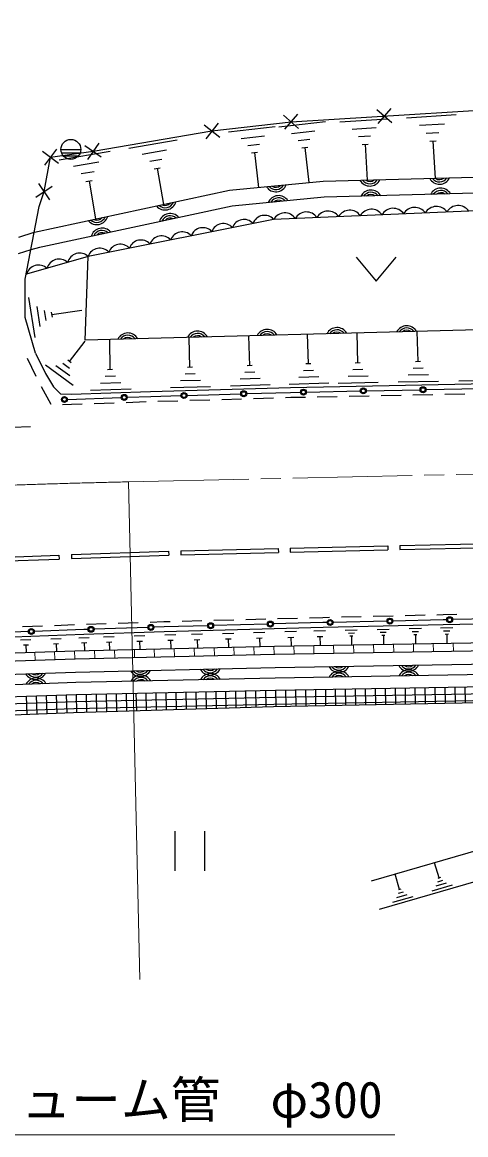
# Model space of a CAD drawing. Units: millimetres, scale not verified. Extents: x 40000 to 680000, y 20000 to 380000.
# Drawn here: x 70111 to 92364, y 259339 to 315194 of the extents above; entities that cross this region are included whole.
import ezdxf
from ezdxf.enums import TextEntityAlignment as Align

# ---------------------------------------------------------------- set-up
doc = ezdxf.new("R2010")
doc.units = ezdxf.units.MM
doc.header["$LTSCALE"] = 1000
doc.linetypes.add('CHAIN', pattern=[18.5, 12, -1.5, 3.5, -1.5])
for name, color, linetype, lineweight in [('M-BGD', 7, 'Continuous', 25), ('M-BMK', 2, 'CHAIN', 13), ('M-STR-HTXT', 7, 'Continuous', 13), ('M-STR-STR1', 1, 'Continuous', 25), ('M-STR-STRC', 7, 'Continuous', 25)]:
    doc.layers.add(name, color=color, linetype=linetype, lineweight=lineweight)
doc.styles.add('ＭＳ ゴシック', font='')
doc.styles.get('ＭＳ ゴシック').set_extended_font_data('MS Gothic')

msp = doc.modelspace()

# ---------------------------------------------------------------- linework, layer by layer
at = {"layer": 'M-BGD'}
for p, q in [((83927, 310571), (83265, 309822)), ((87903, 310816), (88652, 310154)), ((88609, 310859), (87947, 310110)), ((89394, 310403), (91892, 310557)), ((79235, 310051), (80018, 309429)), ((79937, 310132), (79315, 309348)), ((82985, 309935), (85323, 310204)), ((83221, 310528), (83971, 309866)), ((86040, 310197), (88443, 310345)), ((90044, 310025), (91293, 310102)), ((80459, 309685), (82797, 309954)), ((81089, 309363), (82258, 309497)), ((83615, 309613), (84784, 309747)), ((86665, 309833), (87867, 309907)), ((86991, 309451), (87591, 309488)), ((90382, 309628), (91006, 309667)), ((73258, 309008), (74074, 308430)), ((73955, 309127), (73377, 308311)), ((75456, 308873), (77886, 309290)), ((81426, 309007), (82010, 309074)), ((83952, 309256), (84536, 309324)), ((84143, 308884), (84435, 308917)), ((84289, 308900), (84491, 307147)), ((87165, 309060), (87466, 309078)), ((87316, 309069), (87426, 307267)), ((90564, 309222), (90876, 309241)), ((90720, 309231), (90835, 307358)), ((71132, 308716), (71932, 308115)), ((71832, 308815), (71232, 308016)), ((71970, 308287), (74523, 308724)), ((72050, 308810), (73050, 308810)), ((72078, 308643), (73021, 308643)), ((72922, 308477), (72177, 308477)), ((76133, 308573), (77348, 308781)), ((76506, 308220), (77114, 308324)), ((81617, 308634), (81909, 308667)), ((81763, 308650), (81964, 306897)), ((72681, 307971), (73958, 308190)), ((76728, 307841), (77031, 307893)), ((76880, 307867), (77192, 306044)), ((73073, 307600), (73712, 307709)), ((73306, 307202), (73625, 307257)), ((73465, 307229), (73793, 305314)), ((70791, 306407), (71617, 306970)), ((70923, 307102), (71485, 306275)), ((70960, 305937), (71204, 306689)), ((69935, 304412), (70713, 304651)), ((70713, 304651), (70733, 304657)), ((70968, 303892), (70543, 303761)), ((70543, 303761), (69905, 303566)), ((73261, 299238), (73421, 303438)), ((86870, 303392), (87870, 302192)), ((87870, 302192), (88870, 303392)), ((70751, 299363), (70449, 301369)), ((71009, 299915), (70858, 300918)), ((71306, 300216), (71230, 300718)), ((71621, 300392), (71584, 300642)), ((71602, 300517), (73107, 300744)), ((116030, 300351), (73261, 299238)), ((81524, 297952), (81484, 299452)), ((84470, 298040), (84429, 299539)), ((86948, 298086), (86911, 299593)), ((89972, 298153), (89935, 299672)), ((72485, 298162), (73274, 299190)), ((74521, 297749), (74504, 299270)), ((78525, 297867), (78480, 299373)), ((70365, 298335), (70785, 297428)), ((72673, 296955), (71278, 297975)), ((72494, 297443), (71797, 297952)), ((72489, 297802), (72141, 298057)), ((72572, 298099), (72398, 298226)), ((74647, 297753), (74394, 297745)), ((78651, 297871), (78400, 297864)), ((81649, 297956), (81399, 297948)), ((84729, 297714), (84230, 297699)), ((84595, 298043), (84345, 298036)), ((87206, 297756), (86704, 297746)), ((87074, 298088), (86823, 298083)), ((90232, 297821), (89726, 297811)), ((90099, 298156), (89846, 298151)), ((74786, 297420), (74279, 297402)), ((79047, 297213), (78043, 297183)), ((78786, 297540), (78284, 297525)), ((82044, 297301), (81044, 297271)), ((81784, 297626), (81284, 297611)), ((84989, 297388), (83990, 297358)), ((87464, 297426), (86459, 297405)), ((91005, 297162), (88980, 297121)), ((90492, 297489), (89480, 297469)), ((94051, 297223), (92012, 297182)), ((71067, 296898), (71549, 296022)), ((75569, 296770), (73542, 296701)), ((75051, 297091), (74037, 297056)), ((79559, 296893), (77551, 296834)), ((82553, 296982), (80554, 296923)), ((85499, 297070), (83500, 297010)), ((87973, 297101), (85963, 297060)), ((72587, 296017), (73123, 296036)), ((73722, 296056), (74722, 296091)), ((75321, 296111), (76321, 296146)), ((76921, 296165), (77920, 296194)), ((78520, 296212), (79519, 296242)), ((80119, 296260), (81119, 296289)), ((81718, 296307), (82718, 296337)), ((83318, 296355), (83583, 296363)), ((83583, 296363), (84317, 296377)), ((84917, 296389), (85917, 296409)), ((86517, 296421), (87517, 296441)), ((88117, 296453), (89116, 296474)), ((89716, 296486), (90716, 296506)), ((91316, 296518), (92316, 296538)), ((72123, 296000), (72587, 296017)), ((78066, 288651), (82958, 288776)), ((82958, 288776), (82963, 288576)), ((83554, 288785), (88447, 288910)), ((83554, 288785), (83559, 288585)), ((88447, 288910), (88452, 288710)), ((89050, 288927), (93948, 289026)), ((89050, 288927), (89054, 288727)), ((89054, 288727), (93952, 288826)), ((67057, 288264), (71948, 288440)), ((67064, 288064), (71955, 288240)), ((71948, 288440), (71955, 288240)), ((72574, 288479), (77457, 288638)), ((72574, 288479), (72580, 288279)), ((72580, 288279), (77463, 288438)), ((77457, 288638), (77463, 288438)), ((78066, 288651), (78071, 288451)), ((78071, 288451), (82963, 288576)), ((83559, 288585), (88452, 288710)), ((91224, 285440), (90922, 285433)), ((91922, 285454), (91224, 285440)), ((71131, 284876), (70131, 284840)), ((72729, 284935), (71730, 284898)), ((74329, 284989), (73329, 284956)), ((75928, 285041), (74928, 285008)), ((77218, 285083), (76527, 285061)), ((77527, 285092), (77218, 285083)), ((79126, 285135), (78127, 285108)), ((80726, 285179), (79726, 285152)), ((82325, 285222), (81325, 285195)), ((83925, 285266), (82925, 285239)), ((85191, 285300), (84524, 285282)), ((85524, 285308), (85191, 285300)), ((87124, 285345), (86124, 285322)), ((88723, 285382), (87723, 285359)), ((90323, 285419), (89323, 285396)), ((72954, 284292), (73468, 284311)), ((74195, 284334), (74727, 284351)), ((75720, 284384), (76264, 284402)), ((77267, 284433), (77811, 284450)), ((78597, 284471), (79158, 284486)), ((80155, 284513), (80721, 284528)), ((81718, 284556), (82291, 284571)), ((83286, 284598), (83868, 284614)), ((83439, 284311), (83731, 284319)), ((83585, 284315), (83596, 283878)), ((84749, 284638), (85332, 284654)), ((84903, 284351), (85194, 284359)), ((85048, 284355), (85060, 283918)), ((86319, 284676), (86922, 284690)), ((86473, 284529), (86775, 284536)), ((86552, 284380), (86703, 284384)), ((86628, 284382), (86639, 283930)), ((87918, 284713), (88528, 284728)), ((88074, 284565), (88379, 284572)), ((88153, 284414), (88306, 284417)), ((88230, 284416), (88240, 283958)), ((89523, 284751), (90141, 284765)), ((89682, 284600), (89990, 284607)), ((89762, 284447), (89917, 284451)), ((89840, 284449), (89850, 283986)), ((91095, 284788), (91720, 284800)), ((91255, 284635), (91567, 284641)), ((91336, 284480), (91492, 284483)), ((91414, 284481), (91423, 284013)), ((70030, 284186), (70542, 284205)), ((70167, 283935), (70423, 283944)), ((70295, 283939), (70310, 283555)), ((71540, 284241), (72055, 284260)), ((71678, 283989), (71935, 283998)), ((71807, 283993), (71821, 283608)), ((73091, 284040), (73349, 284049)), ((73220, 284045), (73234, 283659)), ((74337, 284073), (74602, 284081)), ((74470, 284077), (74483, 283679)), ((75865, 284116), (76137, 284125)), ((76001, 284121), (76013, 283713)), ((77412, 284165), (77684, 284174)), ((77548, 284170), (77561, 283762)), ((78745, 284194), (79025, 284202)), ((78885, 284198), (78897, 283777)), ((80304, 284233), (80587, 284241)), ((80446, 284237), (80458, 283812)), ((81869, 284273), (82155, 284281)), ((82012, 284277), (82024, 283847)), ((76317, 281519), (76336, 280649)), ((76816, 281530), (76836, 280663)), ((77316, 281541), (77336, 280678)), ((77816, 281553), (77835, 280692)), ((78316, 281564), (78335, 280707)), ((78816, 281575), (78835, 280722)), ((79316, 281586), (79335, 280736)), ((79816, 281597), (79835, 280751)), ((80316, 281608), (80334, 280766)), ((80815, 281620), (80834, 280780)), ((81315, 281631), (81334, 280795)), ((81815, 281642), (81834, 280810)), ((82315, 281653), (82334, 280824)), ((82734, 280963), (123704, 281667)), ((82777, 281314), (123954, 282022)), ((82815, 281664), (82816, 281633)), ((82819, 281664), (82834, 280838)), ((83319, 281673), (83334, 280848)), ((83819, 281682), (83834, 280857)), ((84319, 281690), (84333, 280867)), ((84819, 281699), (84833, 280877)), ((85319, 281707), (85333, 280887)), ((85819, 281716), (85833, 280896)), ((86319, 281725), (86333, 280906)), ((86819, 281733), (86833, 280916)), ((87319, 281742), (87333, 280926)), ((87819, 281750), (87833, 280936)), ((88319, 281759), (88333, 280945)), ((88819, 281768), (88833, 280955)), ((89319, 281776), (89332, 280965)), ((89818, 281785), (89832, 280975)), ((90318, 281793), (90332, 280984)), ((90818, 281802), (90832, 280994)), ((91318, 281811), (91332, 281004)), ((91818, 281819), (91832, 281014)), ((92318, 281828), (92332, 281023)), ((68824, 280952), (72762, 281089)), ((70314, 281354), (70345, 280451)), ((70814, 281371), (70845, 280470)), ((71313, 281389), (71345, 280489)), ((71813, 281406), (71844, 280509)), ((72313, 281423), (72344, 280528)), ((72708, 280738), (82734, 280962)), ((72763, 281089), (82777, 281313)), ((72813, 281441), (72813, 281415)), ((72817, 281441), (72838, 280546)), ((73317, 281452), (73337, 280561)), ((73817, 281463), (73837, 280575)), ((74317, 281474), (74337, 280590)), ((74817, 281485), (74837, 280605)), ((75317, 281497), (75336, 280619)), ((75817, 281508), (75836, 280634)), ((68834, 280602), (72707, 280737)), ((110312, 278703), (87613, 272063)), ((112224, 277722), (88028, 270644)), ((77759, 274582), (77759, 272582)), ((79259, 274582), (79259, 272582)), ((91026, 272231), (90802, 272996)), ((89046, 271652), (88822, 272417)), ((91203, 272098), (90948, 272024)), ((91090, 272250), (90962, 272212)), ((89223, 271519), (88968, 271445)), ((89110, 271671), (88982, 271633)), ((91685, 271870), (90665, 271572)), ((91380, 271966), (90870, 271817)), ((89705, 271291), (88685, 270993)), ((89401, 271387), (88891, 271237))]:
    msp.add_line(p, q, dxfattribs=at)
for points in [[(71204, 306689), (71532, 308416), (73666, 308719), (79626, 309740), (83596, 310197), (97641, 311061), (103567, 311403), (111517, 311914), (117503, 312178), (119497, 312341), (121227, 312554), (121085, 315194)], [(70733, 304657), (80515, 306758), (85204, 307207), (93412, 307427), (104807, 308226), (115646, 308792), (120628, 309448), (127609, 311381), (130174, 312039), (133182, 312384), (137296, 312204), (145995, 311320), (155201, 310971), (164843, 310361)], [(164793, 309562), (155160, 310172), (145940, 310521), (137238, 311406), (133210, 311582), (130320, 311251), (127816, 310608), (120788, 308662), (115719, 307994), (104856, 307427), (93451, 306628), (85252, 306408), (80638, 305966), (70901, 303875)], [(117148, 307125), (102910, 306337), (92513, 305714), (82725, 305298), (73421, 303438), (70321, 302538)], [(70772, 298573), (70264, 300376), (70262, 302298)], [(70772, 298573), (71272, 297555), (71683, 296891), (72036, 296546), (72570, 296517)], [(72570, 296517), (76552, 296654), (83570, 296862), (102528, 297243), (112547, 297502)], [(125319, 285654), (113239, 285438), (101219, 285139), (91235, 284940), (85203, 284801), (77233, 284583), (73203, 284452), (65211, 284161), (62810, 284043)], [(68739, 283501), (72755, 283640), (82776, 283864), (124166, 284576)], [(68753, 283101), (72766, 283240), (82784, 283464), (124173, 284176)], [(62902, 282221), (68775, 282431), (72785, 282570), (82797, 282794), (124198, 283506)], [(124199, 282976), (82808, 282264), (72800, 282041), (68794, 281902), (62929, 281691)], [(68815, 281302), (72817, 281441), (82819, 281664), (124204, 282376)], [(63007, 280166), (72677, 280541), (82719, 280836), (117973, 281524)]]:
    msp.add_lwpolyline(points, dxfattribs=at)
msp.add_circle((72550, 308810), 500, dxfattribs=at)
for centre, radius, start, end in [((87551, 307537), 567, 209.6083, 333.4633), ((87551, 307537), 453, 217.5677, 325.5039), ((87551, 307537), 340, 233.1931, 309.8786), ((91050, 307631), 567, 209.6083, 333.4633), ((91050, 307631), 453, 217.5677, 325.5039), ((91050, 307631), 340, 233.1931, 309.8786), ((82834, 307248), 567, 213.5415, 337.3965), ((82834, 307248), 453, 221.5009, 329.4371), ((82834, 307248), 340, 237.1262, 313.8117), ((87610, 306205), 567, 29.6083, 153.4633), ((87610, 306205), 453, 37.5677, 145.5039), ((91108, 306298), 567, 29.6083, 153.4633), ((91108, 306298), 453, 37.5677, 145.5039), ((77279, 306336), 567, 220.1953, 344.0503), ((77279, 306336), 453, 228.1547, 336.0909), ((77279, 306336), 340, 243.78, 320.4655), ((82971, 305922), 567, 33.5415, 157.3965), ((82971, 305922), 453, 41.5009, 149.4371), ((82971, 305922), 340, 57.1262, 133.8117), ((87610, 306205), 340, 53.1931, 129.8786), ((91108, 306298), 340, 53.1931, 129.8786), ((77537, 305027), 567, 40.1953, 164.0503), ((83283, 304977), 644, 34.7085, 150.1624), ((84371, 305024), 644, 34.7085, 150.1624), ((85458, 305070), 644, 34.7085, 150.1624), ((86546, 305116), 644, 34.7085, 150.1624), ((87633, 305162), 644, 34.7085, 150.1624), ((88721, 305209), 644, 34.7085, 150.1624), ((89808, 305255), 644, 34.7085, 150.1624), ((90896, 305301), 644, 34.7085, 150.1624), ((91983, 305348), 644, 34.7085, 150.1624), ((73857, 305601), 567, 220.1953, 344.0503), ((73857, 305601), 453, 228.1547, 336.0909), ((73857, 305601), 340, 243.78, 320.4655), ((77537, 305027), 453, 48.1547, 156.0909), ((77537, 305027), 340, 63.78, 140.4655), ((80202, 304474), 613, 42.0095, 160.5928), ((81235, 304681), 613, 42.0095, 160.5928), ((82269, 304887), 613, 42.0095, 160.5928), ((74115, 304292), 567, 40.1953, 164.0503), ((74115, 304292), 453, 48.1547, 156.0909), ((74115, 304292), 340, 63.78, 140.4655), ((77100, 303854), 613, 42.0095, 160.5928), ((78134, 304061), 613, 42.0095, 160.5928), ((79168, 304268), 613, 42.0095, 160.5928), ((75033, 303441), 613, 42.0095, 160.5928), ((76066, 303648), 613, 42.0095, 160.5928), ((71963, 302669), 632, 47.8939, 164.4876), ((72997, 302969), 632, 47.8939, 164.4876), ((73999, 303235), 613, 42.0095, 160.5928), ((70930, 302369), 632, 47.8939, 164.4876), ((89404, 299391), 567, 29.5636, 153.4187), ((75409, 299027), 567, 29.5636, 153.4187), ((75409, 299027), 453, 37.523, 145.4593), ((78907, 299118), 567, 29.5636, 153.4187), ((78907, 299118), 453, 37.523, 145.4593), ((78907, 299118), 340, 53.1484, 129.8339), ((82406, 299209), 567, 29.5636, 153.4187), ((82406, 299209), 453, 37.523, 145.4593), ((82406, 299209), 340, 53.1484, 129.8339), ((85905, 299300), 567, 29.5636, 153.4187), ((85905, 299300), 453, 37.523, 145.4593), ((85905, 299300), 340, 53.1484, 129.8339), ((89404, 299391), 453, 37.523, 145.4593), ((89404, 299391), 340, 53.1484, 129.8339), ((75409, 299027), 340, 53.1484, 129.8339), ((76036, 282910), 567, 209.3538, 333.2089), ((76036, 282910), 453, 217.3132, 325.2495), ((76036, 282910), 340, 232.9386, 309.6241), ((79535, 282988), 567, 209.3538, 333.2089), ((79535, 282988), 453, 217.3132, 325.2495), ((79535, 282988), 340, 232.9386, 309.6241), ((85996, 283116), 567, 209.0576, 332.9127), ((85996, 283116), 453, 217.017, 324.9533), ((85996, 283116), 340, 232.6424, 309.3279), ((89495, 283176), 567, 209.0576, 332.9127), ((89510, 282113), 567, 29.0576, 152.9127), ((89495, 283176), 453, 217.017, 324.9533), ((89495, 283176), 340, 232.6424, 309.3279), ((70771, 282767), 567, 210.0586, 333.9137), ((70807, 281705), 567, 30.0586, 153.9137), ((70771, 282767), 453, 218.018, 325.9543), ((70807, 281705), 453, 38.018, 145.9543), ((70771, 282767), 340, 233.6434, 310.3289), ((76060, 281847), 567, 29.3538, 153.2089), ((76060, 281847), 453, 37.3132, 145.2495), ((76060, 281847), 340, 52.9386, 129.6241), ((79560, 281925), 567, 29.3538, 153.2089), ((79560, 281925), 453, 37.3132, 145.2495), ((79560, 281925), 340, 52.9386, 129.6241), ((86010, 282053), 567, 29.0576, 152.9127), ((86010, 282053), 453, 37.017, 144.9533), ((86010, 282053), 340, 52.6424, 129.3279), ((89510, 282113), 453, 37.017, 144.9533), ((89510, 282113), 340, 52.6424, 129.3279), ((70807, 281705), 340, 53.6434, 130.3289)]:
    msp.add_arc(centre, radius, start, end, dxfattribs=at)
at = {"layer": 'M-BMK'}
for p, q in [((75450, 292119), (81481, 292253)), ((82081, 292266), (83080, 292288)), ((83680, 292302), (89679, 292434)), ((90279, 292448), (91278, 292470)), ((91878, 292483), (97877, 292616))]:
    msp.add_line(p, q, dxfattribs=at)
msp.add_arc((85538, -163769), 456000, 91.26758, 92.90546, dxfattribs=at)
at = {"layer": 'M-STR-HTXT'}
for p, q in [((75450, 292119), (76003, 267126)), ((77735, 283751), (77749, 283352)), ((78735, 283774), (78749, 283374)), ((79735, 283796), (79749, 283396)), ((80735, 283818), (80749, 283419)), ((81735, 283841), (81749, 283441)), ((82735, 283863), (82748, 283463)), ((83735, 283881), (83748, 283481)), ((84735, 283898), (84748, 283498)), ((85735, 283915), (85748, 283515)), ((86735, 283932), (86748, 283532)), ((87735, 283949), (87748, 283550)), ((88735, 283967), (88748, 283567)), ((89735, 283984), (89748, 283584)), ((90735, 284001), (90748, 283601)), ((91735, 284018), (91748, 283618)), ((70738, 283570), (70751, 283170)), ((71737, 283605), (71751, 283205)), ((72736, 283639), (72750, 283240)), ((73736, 283662), (73750, 283262)), ((74736, 283684), (74750, 283284)), ((75736, 283707), (75750, 283307)), ((76736, 283729), (76749, 283329))]:
    msp.add_line(p, q, dxfattribs=at)
msp.add_lwpolyline([(65997, 275768), (67561, 259339), (88811, 259339)], dxfattribs=at)
at = {"layer": 'M-STR-STR1'}
msp.add_line((70262, 302298), (70960, 305937), dxfattribs=at)
at = {"layer": 'M-STR-STRC'}
for p, q in [((81374, 296547), (83576, 296612)), ((83576, 296612), (84073, 296622)), ((84373, 296628), (87072, 296683)), ((87372, 296689), (90072, 296743)), ((90372, 296749), (93071, 296803)), ((72378, 296260), (75077, 296353)), ((75377, 296363), (76560, 296404)), ((76560, 296404), (78075, 296449)), ((78375, 296458), (81074, 296538)), ((69609, 294863), (70529, 294899)), ((79412, 284893), (77226, 284833)), ((82410, 284975), (79711, 284901)), ((85197, 285050), (82710, 284983)), ((85409, 285055), (85197, 285050)), ((88409, 285125), (85709, 285062)), ((91229, 285190), (88709, 285132)), ((91408, 285194), (91229, 285190)), ((94407, 285253), (91708, 285200)), ((70416, 284600), (67718, 284502)), ((73194, 284701), (70716, 284611)), ((73414, 284709), (73194, 284701)), ((76413, 284807), (73714, 284718)), ((77226, 284833), (76713, 284817))]:
    msp.add_line(p, q, dxfattribs=at)
for centre, radius in [((78225, 296453), 150), ((81224, 296543), 150), ((81224, 296543), 120), ((81224, 296543), 100), ((81224, 296543), 100), ((81224, 296543), 100), ((81224, 296543), 100), ((84223, 296625), 150), ((84223, 296625), 120), ((84223, 296625), 100), ((84223, 296625), 100), ((84223, 296625), 100), ((84223, 296625), 100), ((87222, 296686), 150), ((87222, 296686), 120), ((87222, 296686), 100), ((87222, 296686), 100), ((87222, 296686), 100), ((87222, 296686), 100), ((90222, 296746), 150), ((90222, 296746), 120), ((90222, 296746), 100), ((90222, 296746), 100), ((90222, 296746), 100), ((90222, 296746), 100), ((72229, 296255), 150), ((72229, 296255), 120), ((72229, 296255), 100), ((72229, 296255), 100), ((72229, 296255), 100), ((72229, 296255), 100), ((75227, 296358), 150), ((75227, 296358), 120), ((75227, 296358), 100), ((75227, 296358), 100), ((75227, 296358), 100), ((75227, 296358), 100), ((78225, 296453), 120), ((78225, 296453), 100), ((78225, 296453), 100), ((78225, 296453), 100), ((78225, 296453), 100), ((73564, 284714), 150), ((76563, 284812), 150), ((76563, 284812), 120), ((76563, 284812), 100), ((76563, 284812), 100), ((76563, 284812), 100), ((76563, 284812), 100), ((79562, 284897), 150), ((79562, 284897), 120), ((79562, 284897), 100), ((79562, 284897), 100), ((79562, 284897), 100), ((79562, 284897), 100), ((82560, 284979), 150), ((82560, 284979), 120), ((82560, 284979), 100), ((82560, 284979), 100), ((82560, 284979), 100), ((82560, 284979), 100), ((85559, 285059), 150), ((85559, 285059), 120), ((85559, 285059), 100), ((85559, 285059), 100), ((85559, 285059), 100), ((85559, 285059), 100), ((88559, 285128), 150), ((88559, 285128), 120), ((88559, 285128), 100), ((88559, 285128), 100), ((88559, 285128), 100), ((88559, 285128), 100), ((91558, 285197), 150), ((91558, 285197), 120), ((91558, 285197), 100), ((91558, 285197), 100), ((91558, 285197), 100), ((91558, 285197), 100), ((70566, 284606), 150), ((70566, 284606), 120), ((70566, 284606), 100), ((70566, 284606), 100), ((70566, 284606), 100), ((70566, 284606), 100), ((73564, 284714), 120), ((73564, 284714), 100), ((73564, 284714), 100), ((73564, 284714), 100), ((73564, 284714), 100)]:
    msp.add_circle(centre, radius, dxfattribs=at)

# ---------------------------------------------------------------- texts
at = {"layer": 'M-STR-HTXT', "style": 'ＭＳ ゴシック'}
msp.add_text('ヒューム管\u3000φ300', height=1833, dxfattribs=at).set_placement((67561, 259639), align=Align.BOTTOM_LEFT)

doc.saveas('drawing.dxf')
